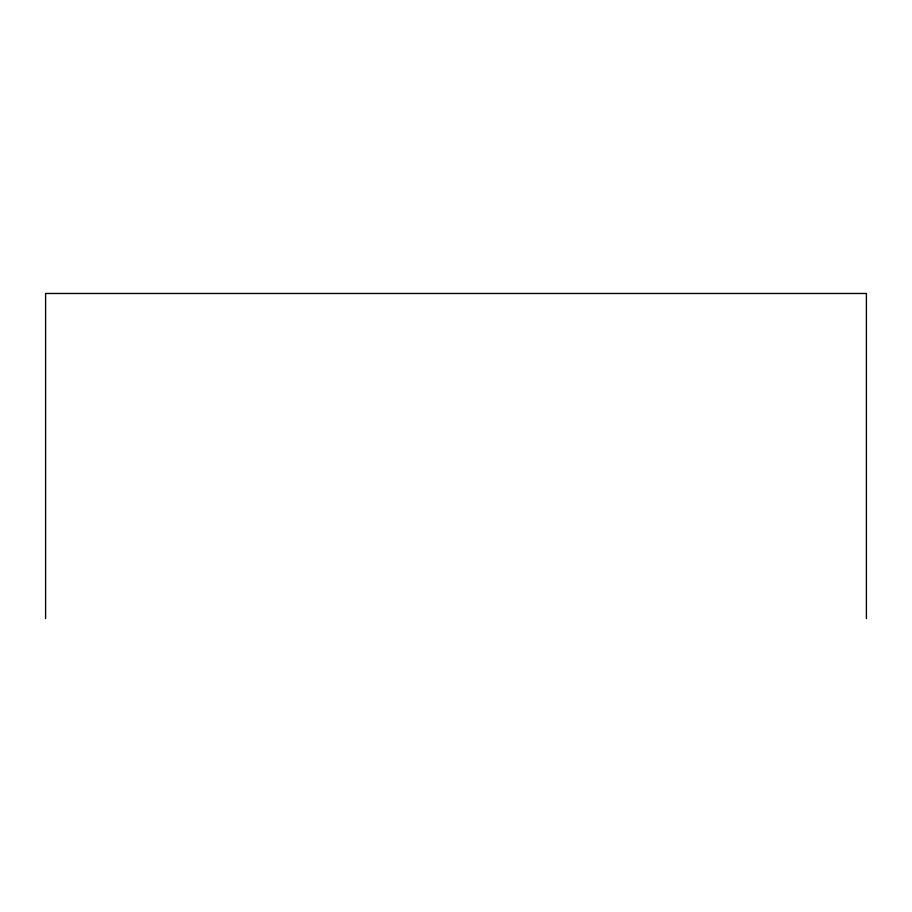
<?xml version="1.0" encoding="UTF-8"?>
<svg xmlns="http://www.w3.org/2000/svg" width="912" height="912" viewBox="0 0 912 912"><rect width="100%" height="100%" fill="white"/><g stroke="black" fill="none" stroke-linecap="round" stroke-linejoin="round"><path stroke-width="1.37" d="M866.4 618.53L866.4 293.47L45.6 293.47L45.6 618.53"/></g></svg>
